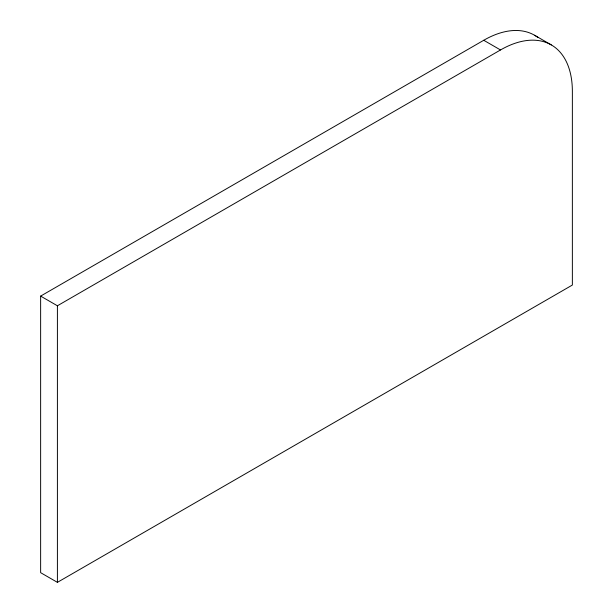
<?xml version="1.0" encoding="UTF-8"?>
<svg xmlns="http://www.w3.org/2000/svg" width="613" height="613" viewBox="0 0 613 613"><rect width="100%" height="100%" fill="white"/><g stroke="black" fill="none" stroke-linecap="round" stroke-linejoin="round"><path stroke-width="0.92" d="M483.741 40.274L500.507 49.959A101.62 58.672 -60 0 1 572.366 91.444L572.366 285.045L57.407 582.35L40.634 572.672L40.634 296.102L483.741 40.274A101.62 58.672 -60 0 1 538.107 37.608M40.634 296.102L57.407 305.78L500.507 49.959M534.551 35.248L551.317 44.925M57.407 305.78L57.407 582.35"/></g></svg>
